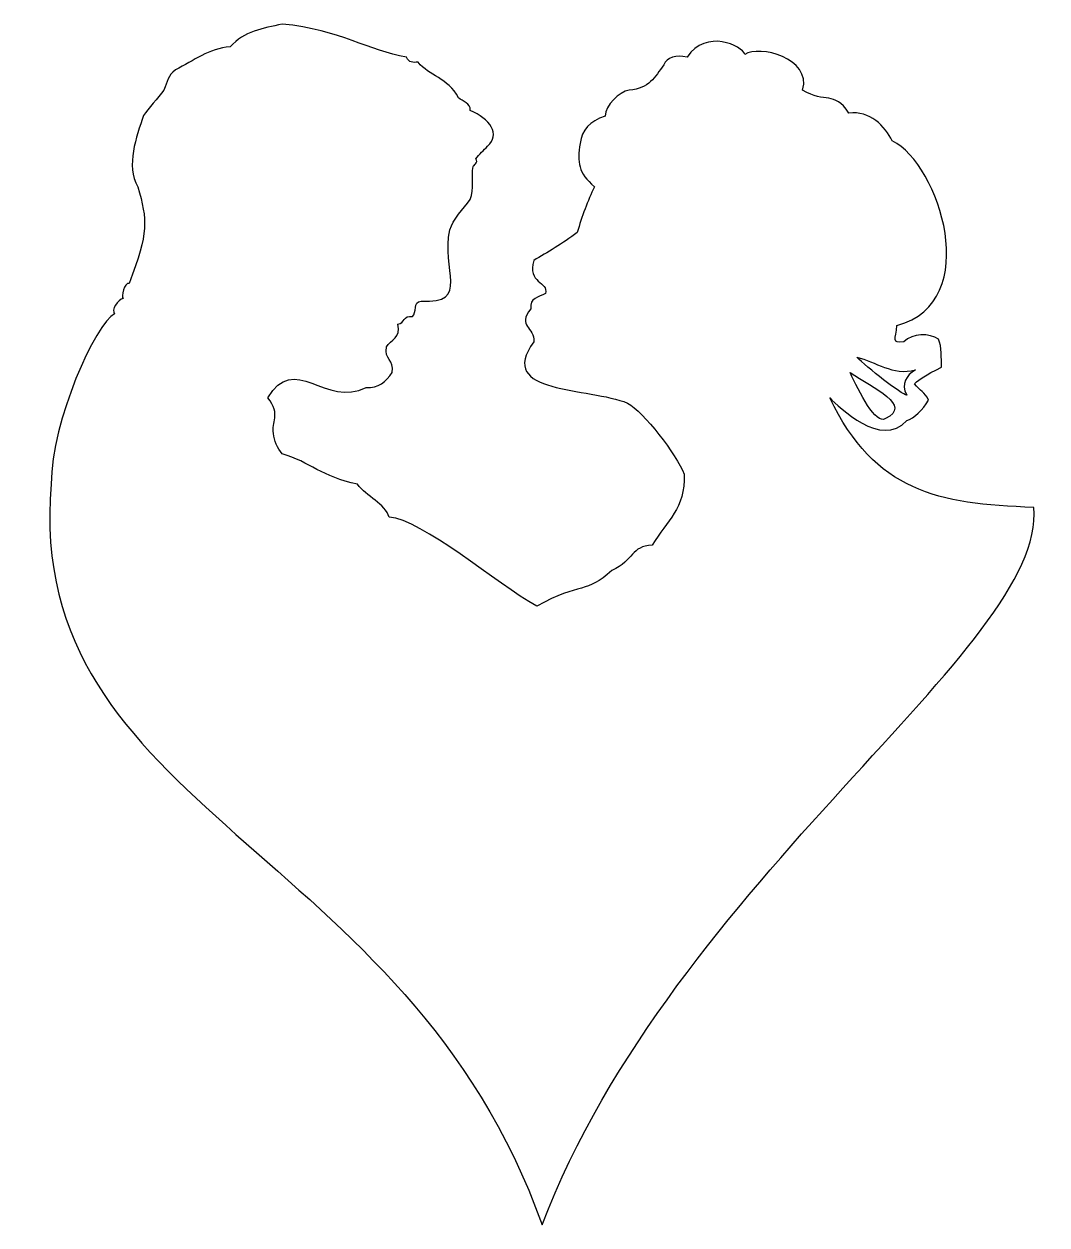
# Model space of a CAD drawing. Header units: centimetres. Extents: x -3.71 to 1.99, y -0.16 to 6.53.
import ezdxf

# ---------------------------------------------------------------- set-up
doc = ezdxf.new("R2010")
doc.units = ezdxf.units.CM
doc.header["$MEASUREMENT"] = 0
doc.layers.add('Layer 1', color=7, linetype='Continuous')

msp = doc.modelspace()

# ---------------------------------------------------------------- linework, layer by layer
at = {"layer": 'Layer 1', "color": 216}
for points, knots in [([(-1.12673, 5.84997), (-1.14734, 5.82478), (-1.17401, 5.80573), (-1.19119, 5.77913), (-1.19119, 5.77913), (-1.17608, 5.75714), (-1.20645, 5.74147), (-1.2073, 5.73662), (-1.2073, 5.73662), (-1.21834, 5.67445), (-1.20079, 5.61362), (-1.22341, 5.55242), (-1.22341, 5.55242), (-1.26245, 5.49947), (-1.3207, 5.44163), (-1.33621, 5.38239), (-1.33621, 5.38239), (-1.38901, 5.16704), (-1.21851, 4.96729), (-1.49735, 4.98565), (-1.49735, 4.98565), (-1.54535, 4.98536), (-1.51802, 4.91881), (-1.54569, 4.90063), (-1.54569, 4.90063), (-1.59629, 4.90733), (-1.58826, 4.8625), (-1.62626, 4.85812), (-1.62626, 4.85812), (-1.6067, 4.77952), (-1.66803, 4.77204), (-1.69072, 4.7306), (-1.69072, 4.7306), (-1.70463, 4.66169), (-1.64459, 4.65781), (-1.65849, 4.58891), (-1.65849, 4.58891), (-1.69294, 4.53484), (-1.73519, 4.50256), (-1.80352, 4.50389), (-1.80352, 4.50389), (-2.02713, 4.39074), (-2.20651, 4.70084), (-2.3514, 4.44721), (-2.3514, 4.44721), (-2.27533, 4.35072), (-2.33493, 4.31217), (-2.31917, 4.24884), (-2.31917, 4.24884), (-2.31557, 4.20746), (-2.29918, 4.16636), (-2.27083, 4.13549), (-2.27083, 4.13549), (-2.11772, 4.08852), (-2.04811, 4.00651), (-1.85187, 3.96546), (-1.85187, 3.96546), (-1.80201, 3.89651), (-1.69838, 3.85794), (-1.67462, 3.78126), (-1.67462, 3.78126), (-1.49648, 3.77274), (-1.0736, 3.4097), (-0.8528, 3.28534), (-0.8528, 3.28534), (-0.6051, 3.42162), (-0.57629, 3.35393), (-0.43384, 3.48371), (-0.43384, 3.48371), (-0.30797, 3.54433), (-0.32824, 3.62042), (-0.20824, 3.6254), (-0.20824, 3.6254), (-0.12378, 3.76961), (-0.02503, 3.8242), (-0.03099, 4.02214), (-0.03099, 4.02214), (-0.07524, 4.13002), (-0.25498, 4.37056), (-0.34677, 4.41758), (-0.34677, 4.41758), (-0.55901, 4.50674), (-1.0867, 4.46409), (-0.86892, 4.75894), (-0.86892, 4.75894), (-0.86262, 4.84266), (-0.96518, 4.8431), (-0.88503, 4.94314), (-0.88503, 4.94314), (-0.89438, 5.00332), (-0.8416, 5.00886), (-0.80446, 5.02816), (-0.80446, 5.02816), (-0.78459, 5.0964), (-0.90809, 5.0846), (-0.86892, 5.21236), (-0.86892, 5.21236), (-0.79457, 5.25601), (-0.70799, 5.30743), (-0.62721, 5.36822), (-0.62721, 5.36822), (-0.60046, 5.45805), (-0.56907, 5.54381), (-0.53053, 5.62327), (-0.53053, 5.62327), (-0.62167, 5.70185), (-0.6274, 5.75888), (-0.6111, 5.86415), (-0.6111, 5.86415), (-0.59959, 5.94296), (-0.55983, 5.98632), (-0.4707, 6.01648), (-0.4707, 6.01648), (-0.4713, 6.07759), (-0.39273, 6.15179), (-0.33716, 6.1617), (-0.33716, 6.1617), (-0.2244, 6.16986), (-0.19599, 6.23272), (-0.14379, 6.30339), (-0.14379, 6.30339), (-0.12681, 6.34486), (-0.07589, 6.35826), (-0.01488, 6.3459), (-0.01488, 6.3459), (0.09224, 6.50596), (0.29533, 6.408), (0.3074, 6.36007), (0.3074, 6.36007), (0.38727, 6.41587), (0.68153, 6.34054), (0.62968, 6.1617), (0.62968, 6.1617), (0.76052, 6.08297), (0.80079, 6.16241), (0.8875, 6.03418), (0.8875, 6.03418), (1.00273, 6.04843), (1.09058, 5.96054), (1.12921, 5.87832), (1.12921, 5.87832), (1.39292, 5.75071), (1.64144, 4.97945), (1.15553, 4.85058), (1.15553, 4.85058), (1.14898, 4.77043), (1.12399, 4.75086), (1.19367, 4.75895), (1.19367, 4.75895), (1.24395, 4.80705), (1.33438, 4.80909), (1.38704, 4.77312), (1.38704, 4.77312), (1.40631, 4.7334), (1.40246, 4.66429), (1.40315, 4.61726), (1.40315, 4.61726), (1.31064, 4.57046), (1.28411, 4.55372), (1.25357, 4.52561), (1.25357, 4.52561), (1.28547, 4.48244), (1.30898, 4.48204), (1.33176, 4.43391), (1.33176, 4.43391), (1.29829, 4.3808), (1.25314, 4.3329), (1.20978, 4.31971), (1.20978, 4.31971), (1.06544, 4.16167), (0.83532, 4.39606), (0.78037, 4.44593), (0.78037, 4.44593), (1.03552, 3.92445), (1.38, 3.85388), (1.91796, 3.83643), (1.91796, 3.83643), (1.9918, 3.05875), (-0.08001, 1.77225), (-0.8232, -0.16281), (-0.8232, -0.16281), (-1.57353, 1.95834), (-3.71074, 2.14541), (-3.55998, 3.96547), (-3.55998, 3.96547), (-3.55556, 4.32117), (-3.31273, 4.86221), (-3.20547, 4.91481), (-3.20547, 4.91481), (-3.22683, 4.93464), (-3.18665, 4.99707), (-3.15713, 4.99983), (-3.15713, 4.99983), (-3.17304, 5.00929), (-3.14986, 5.0906), (-3.1249, 5.08484), (-3.1249, 5.08484), (-3.01567, 5.37462), (-3.0217, 5.43141), (-3.07656, 5.62327), (-3.07656, 5.62327), (-3.14383, 5.74043), (-3.0848, 5.90148), (-3.04433, 6.02001), (-3.04433, 6.02001), (-3.0196, 6.05733), (-2.96262, 6.11778), (-2.93153, 6.1617), (-2.93153, 6.1617), (-2.91125, 6.2114), (-2.90863, 6.24056), (-2.86707, 6.27505), (-2.86707, 6.27505), (-2.76167, 6.32481), (-2.68301, 6.39479), (-2.5609, 6.40257), (-2.5609, 6.40257), (-2.4832, 6.49116), (-2.38148, 6.5041), (-2.27085, 6.53009), (-2.27085, 6.53009), (-1.94449, 6.49623), (-1.78954, 6.38019), (-1.57795, 6.34589), (-1.57795, 6.34589), (-1.564, 6.31213), (-1.54459, 6.31586), (-1.51349, 6.31755), (-1.51349, 6.31755), (-1.4523, 6.23846), (-1.34985, 6.23264), (-1.28789, 6.11918), (-1.28789, 6.11918), (-1.26744, 6.09892), (-1.21808, 6.08921), (-1.22343, 6.04833), (-1.22343, 6.04833), (-1.1153, 6.00425), (-1.05165, 5.91333), (-1.12675, 5.84996), (-1.12675, 5.84996), (-1.12675, 5.84996), (-1.12673, 5.84997), (-1.12673, 5.84997)], [0, 0, 0, 0, 0.016129, 0.016129, 0.016129, 0.016129, 0.0322581, 0.0322581, 0.0322581, 0.0322581, 0.0483871, 0.0483871, 0.0483871, 0.0483871, 0.0645161, 0.0645161, 0.0645161, 0.0645161, 0.0806452, 0.0806452, 0.0806452, 0.0806452, 0.0967742, 0.0967742, 0.0967742, 0.0967742, 0.1129032, 0.1129032, 0.1129032, 0.1129032, 0.1290323, 0.1290323, 0.1290323, 0.1290323, 0.1451613, 0.1451613, 0.1451613, 0.1451613, 0.1612903, 0.1612903, 0.1612903, 0.1612903, 0.1774194, 0.1774194, 0.1774194, 0.1774194, 0.1935484, 0.1935484, 0.1935484, 0.1935484, 0.2096774, 0.2096774, 0.2096774, 0.2096774, 0.2258065, 0.2258065, 0.2258065, 0.2258065, 0.2419355, 0.2419355, 0.2419355, 0.2419355, 0.2580645, 0.2580645, 0.2580645, 0.2580645, 0.2741935, 0.2741935, 0.2741935, 0.2741935, 0.2903226, 0.2903226, 0.2903226, 0.2903226, 0.3064516, 0.3064516, 0.3064516, 0.3064516, 0.3225806, 0.3225806, 0.3225806, 0.3225806, 0.3387097, 0.3387097, 0.3387097, 0.3387097, 0.3548387, 0.3548387, 0.3548387, 0.3548387, 0.3709677, 0.3709677, 0.3709677, 0.3709677, 0.3870968, 0.3870968, 0.3870968, 0.3870968, 0.4032258, 0.4032258, 0.4032258, 0.4032258, 0.4193548, 0.4193548, 0.4193548, 0.4193548, 0.4354839, 0.4354839, 0.4354839, 0.4354839, 0.4516129, 0.4516129, 0.4516129, 0.4516129, 0.4677419, 0.4677419, 0.4677419, 0.4677419, 0.483871, 0.483871, 0.483871, 0.483871, 0.5, 0.5, 0.5, 0.5, 0.516129, 0.516129, 0.516129, 0.516129, 0.5322581, 0.5322581, 0.5322581, 0.5322581, 0.5483871, 0.5483871, 0.5483871, 0.5483871, 0.5645161, 0.5645161, 0.5645161, 0.5645161, 0.5806452, 0.5806452, 0.5806452, 0.5806452, 0.5967742, 0.5967742, 0.5967742, 0.5967742, 0.6129032, 0.6129032, 0.6129032, 0.6129032, 0.6290323, 0.6290323, 0.6290323, 0.6290323, 0.6451613, 0.6451613, 0.6451613, 0.6451613, 0.6612903, 0.6612903, 0.6612903, 0.6612903, 0.6774194, 0.6774194, 0.6774194, 0.6774194, 0.6935484, 0.6935484, 0.6935484, 0.6935484, 0.7096774, 0.7096774, 0.7096774, 0.7096774, 0.7258065, 0.7258065, 0.7258065, 0.7258065, 0.7419355, 0.7419355, 0.7419355, 0.7419355, 0.7580645, 0.7580645, 0.7580645, 0.7580645, 0.7741935, 0.7741935, 0.7741935, 0.7741935, 0.7903226, 0.7903226, 0.7903226, 0.7903226, 0.8064516, 0.8064516, 0.8064516, 0.8064516, 0.8225806, 0.8225806, 0.8225806, 0.8225806, 0.8387097, 0.8387097, 0.8387097, 0.8387097, 0.8548387, 0.8548387, 0.8548387, 0.8548387, 0.8709677, 0.8709677, 0.8709677, 0.8709677, 0.8870968, 0.8870968, 0.8870968, 0.8870968, 0.9032258, 0.9032258, 0.9032258, 0.9032258, 0.9193548, 0.9193548, 0.9193548, 0.9193548, 0.9354839, 0.9354839, 0.9354839, 0.9354839, 0.9516129, 0.9516129, 0.9516129, 0.9516129, 0.9677419, 0.9677419, 0.9677419, 0.9677419, 1, 1, 1, 1]), ([(0.93136, 4.67298), (0.98454, 4.62142), (1.18517, 4.4611), (1.20981, 4.46138), (1.20981, 4.46138), (1.17621, 4.52825), (1.20703, 4.56919), (1.25815, 4.60307), (1.25815, 4.60307), (1.1307, 4.56742), (1.03592, 4.65039), (0.93136, 4.67297), (0.93136, 4.67297), (0.93136, 4.67297), (0.93136, 4.67298), (0.93136, 4.67298)], [0, 0, 0, 0, 0.2, 0.2, 0.2, 0.2, 0.4, 0.4, 0.4, 0.4, 0.6, 0.6, 0.6, 0.6, 1, 1, 1, 1]), ([(1.09097, 4.33127), (1.24361, 4.4035), (1.0262, 4.50117), (0.89446, 4.58754), (0.89446, 4.58754), (0.94495, 4.47952), (1.03738, 4.29378), (1.09097, 4.33127)], [0, 0, 0, 0, 0.3333333, 0.3333333, 0.3333333, 0.3333333, 1, 1, 1, 1])]:
    msp.add_open_spline(points, degree=3, knots=knots, dxfattribs=at)

doc.saveas('drawing.dxf')
